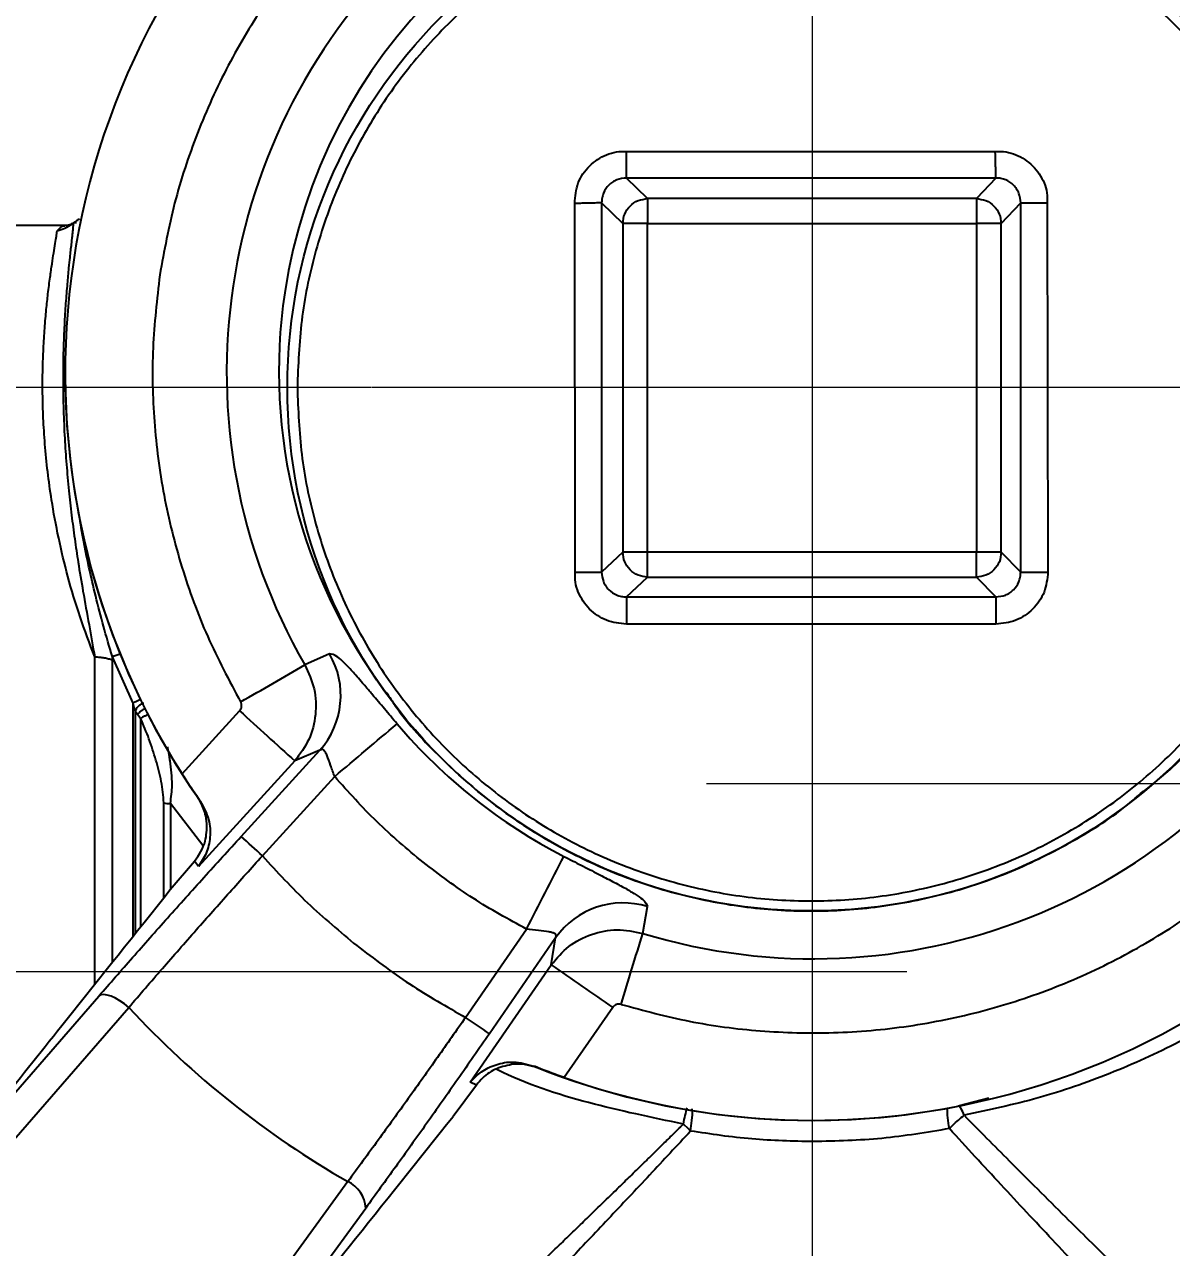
# Model space of a CAD drawing. Header units: millimetres. Extents: x 2687 to 4367, y 1046 to 2234.
# Drawn here: x 3354.5 to 3469.4, y 1467.5 to 1590.1 of the extents above; entities that cross this region are included whole.
import ezdxf

# ---------------------------------------------------------------- set-up
doc = ezdxf.new("R2010")
doc.units = ezdxf.units.MM
doc.linetypes.add('CENTER2', pattern=[28.575, 19.05, -3.175, 3.175, -3.175])
doc.layers.add('AM_5', color=3, linetype='Continuous', lineweight=25)
doc.layers.add('中心线', color=1, linetype='CENTER2', lineweight=13)
doc.styles.add('SLDTEXTSTYLE1', font='txt.shx', dxfattribs={"width": 0.7, "bigfont": 'gbcbig.shx'})
doc.dimstyles.new('SLDDIMSTYLE12$0', dxfattribs={"dimtxt": 12, "dimasz": 10, "dimexe": 0, "dimexo": 0.0625, "dimgap": 0.875, "dimtad": 1, "dimdec": 1, "dimlfac": 1.8, "dimrnd": 1e-09, "dimzin": 12, "dimdsep": 46, "dimtxsty": 'SLDTEXTSTYLE1', "dimcen": 0.09, "dimdle": 8.16, "dimclrd": 3, "dimclre": 3, "dimadec": 0, "dimazin": 3, "dimtfac": 1, "dimtdec": 1, "dimtofl": 0, "dimtmove": 0, "dimatfit": 3, "dimfxl": 0, "dimfrac": 2, "dimtolj": 1, "dimlwd": 5, "dimlwe": 5, "dimarcsym": 0})
doc.dimstyles.new('SLDDIMSTYLE12$3', dxfattribs={"dimtxt": 12, "dimasz": 10, "dimexe": 0, "dimexo": 0.0625, "dimgap": 0.875, "dimtad": 1, "dimdec": 1, "dimlfac": 1.8, "dimrnd": 1e-09, "dimzin": 12, "dimdsep": 46, "dimtxsty": 'SLDTEXTSTYLE1', "dimcen": 0.09, "dimdle": 8.16, "dimclrd": 3, "dimclre": 3, "dimadec": 0, "dimazin": 3, "dimtfac": 1, "dimtdec": 1, "dimtofl": 0, "dimtmove": 0, "dimatfit": 3, "dimfxl": 0, "dimfrac": 2, "dimtolj": 1, "dimlwd": 5, "dimlwe": 5, "dimarcsym": 0})

# ---------------------------------------------------------------- blocks, each defined once
blk = doc.blocks.new('*D24')
at = {"layer": 'AM_5', "color": 3, "linetype": 'Continuous', "lineweight": 5, "transparency": 16777216}
for p, q in [((3310.54, 1588.26), (3310.54, 1745.91)), ((3423.46, 1745.91), (3320.54, 1745.91))]:
    blk.add_line(p, q, dxfattribs=at)
at = {"layer": 'AM_5', "color": 3, "lineweight": 5, "transparency": 16777216}
blk.add_line((3433.46, 1693.93), (3433.46, 1745.91), dxfattribs=at)
at = {"layer": 'AM_5', "color": 3, "transparency": 16777216}
for points in [[(3320.54, 1747.58), (3320.54, 1744.24), (3310.54, 1745.91)], [(3423.46, 1747.58), (3423.46, 1744.24), (3433.46, 1745.91)]]:
    blk.add_solid(points, dxfattribs=at)
at = {"layer": 'Defpoints', "color": 0, "transparency": 16777216}
for p in [(3310.54, 1745.91), (3433.46, 1693.86), (3310.54, 1588.2)]:
    blk.add_point(p, dxfattribs=at)
at = {"layer": 'AM_5', "color": 0, "transparency": 16777216, "insert": (3372, 1752.79), "char_height": 12, "attachment_point": 5, "style": 'SLDTEXTSTYLE1'}
blk.add_mtext('\\A1;123', dxfattribs=at)
blk = doc.blocks.new('*D14')
at = {"layer": 'AM_5', "color": 3, "lineweight": 5, "transparency": 16777216}
blk.add_line((3389.25, 1553.73), (3238.91, 1553.73), dxfattribs=at)
at = {"layer": 'AM_5', "color": 3, "linetype": 'Continuous', "lineweight": 5, "transparency": 16777216}
for p, q in [((3238.91, 1543.73), (3238.91, 1322.1)), ((3368.54, 1312.1), (3238.91, 1312.1))]:
    blk.add_line(p, q, dxfattribs=at)
at = {"layer": 'AM_5', "color": 3, "transparency": 16777216}
for points in [[(3237.24, 1543.73), (3240.57, 1543.73), (3238.91, 1553.73)], [(3237.24, 1322.1), (3240.57, 1322.1), (3238.91, 1312.1)]]:
    blk.add_solid(points, dxfattribs=at)
at = {"layer": 'Defpoints', "color": 0, "transparency": 16777216}
for p in [(3389.31, 1553.73), (3238.91, 1312.1), (3368.6, 1312.1)]:
    blk.add_point(p, dxfattribs=at)
at = {"layer": 'AM_5', "color": 0, "transparency": 16777216, "insert": (3232.03, 1386.02), "char_height": 12, "attachment_point": 5, "rotation": 90, "style": 'SLDTEXTSTYLE1'}
blk.add_mtext('\\A1;245', dxfattribs=at)
blk = doc.blocks.new('*D9')
at = {"layer": 'AM_5', "color": 3, "linetype": 'Continuous', "lineweight": 5, "transparency": 16777216}
blk.add_line((3597.27, 1706.48), (3563.59, 1680.49), dxfattribs=at)
at = {"layer": 'AM_5', "color": 3, "lineweight": 5, "transparency": 16777216}
for p, q in [((3496.21, 1628.55), (3496.39, 1628.55)), ((3496.3, 1628.46), (3496.3, 1628.64))]:
    blk.add_line(p, q, dxfattribs=at)
at = {"layer": 'AM_5', "color": 3, "transparency": 16777216}
blk.add_solid([(3562.57, 1681.8), (3564.61, 1679.17), (3555.67, 1674.37)], dxfattribs=at)
at = {"layer": 'Defpoints', "color": 0, "transparency": 16777216}
for p in [(3555.67, 1674.37), (3436.93, 1582.72)]:
    blk.add_point(p, dxfattribs=at)
at = {"layer": 'AM_5', "color": 0, "transparency": 16777216, "insert": (3580.19, 1701.98), "char_height": 12, "attachment_point": 5, "rotation": 37.6642, "style": 'SLDTEXTSTYLE1'}
blk.add_mtext('\\A1;%%C345', dxfattribs=at)

msp = doc.modelspace()

# ---------------------------------------------------------------- linework, layer by layer
at = {"color": 7, "linetype": 'Continuous', "lineweight": 25}
for p, q in [((3414.803, 1577.394), (3451.774, 1577.406)), ((3416.914, 1572.663), (3414.803, 1574.73)), ((3451.837, 1574.73), (3414.803, 1574.73)), ((3451.837, 1574.73), (3449.889, 1572.663)), ((3449.889, 1572.663), (3416.914, 1572.663)), ((3409.656, 1535.205), (3409.621, 1572.178)), ((3412.317, 1572.244), (3414.427, 1570.177)), ((3412.317, 1572.244), (3412.317, 1535.21)), ((3452.377, 1570.177), (3454.322, 1572.24)), ((3454.322, 1535.214), (3454.322, 1572.24)), ((3456.983, 1572.234), (3457.059, 1535.209)), ((3359.447, 1570.272), (3359.534, 1570.279)), ((3359.534, 1570.279), (3359.657, 1570.289)), ((3359.747, 1570.499), (3359.739, 1570.393)), ((3414.427, 1570.177), (3414.427, 1537.202)), ((3416.914, 1537.207), (3416.914, 1570.182)), ((3416.914, 1570.182), (3449.889, 1570.182)), ((3449.889, 1570.182), (3449.889, 1537.207)), ((3452.377, 1537.202), (3452.377, 1570.177)), ((3358.511, 1569.963), (3348.364, 1569.963)), ((3358.537, 1555.421), (3358.537, 1555.408)), ((3380.81, 1553.863), (3380.81, 1553.855)), ((3414.427, 1537.202), (3412.317, 1535.21)), ((3449.889, 1537.207), (3416.914, 1537.207)), ((3454.322, 1535.214), (3452.377, 1537.202)), ((3414.808, 1532.726), (3416.914, 1534.713)), ((3416.914, 1534.713), (3449.889, 1534.713)), ((3449.889, 1534.713), (3451.833, 1532.726)), ((3414.808, 1532.726), (3451.833, 1532.726)), ((3451.833, 1529.983), (3414.808, 1529.983)), ((3363.268, 1526.393), (3363.267, 1526.723)), ((3365.349, 1522.063), (3363.267, 1526.723)), ((3385.037, 1527.013), (3382.564, 1525.909)), ((3365.349, 1522.033), (3365.349, 1522.063)), ((3365.358, 1522.03), (3365.349, 1522.063)), ((3365.797, 1520.917), (3365.599, 1521.198)), ((3370.255, 1514.975), (3376.026, 1521.301)), ((3366.098, 1520.533), (3365.797, 1520.917)), ((3381.557, 1516.27), (3371.903, 1505.691)), ((3376.173, 1508.695), (3384.061, 1517.338)), ((3384.061, 1517.338), (3381.557, 1516.27)), ((3378.305, 1506.755), (3385.556, 1514.702)), ((3371.854, 1512.552), (3372.077, 1512.246)), ((3372.336, 1507.774), (3369.085, 1511.992)), ((3372.633, 1510.761), (3372.631, 1510.764)), ((3372.745, 1510.008), (3372.633, 1510.761)), ((3369.072, 1503.361), (3371.515, 1506.222)), ((3371.903, 1505.691), (3371.515, 1506.222)), ((3416.432, 1498.974), (3416.912, 1501.663)), ((3398.682, 1490.549), (3404.793, 1499.404)), ((3407.704, 1498.535), (3401.058, 1488.905)), ((3407.266, 1495.824), (3407.704, 1498.535)), ((3399.133, 1484.037), (3407.266, 1495.824)), ((3345.229, 1473.451), (3361.915, 1492.688)), ((3348.249, 1472.383), (3364.906, 1491.546)), ((3413.428, 1491.556), (3408.564, 1484.509)), ((3404.438, 1485.85), (3403.507, 1485.851)), ((3404.443, 1485.847), (3404.438, 1485.85)), ((3405.856, 1485.512), (3404.443, 1485.847)), ((3405.493, 1485.672), (3405.856, 1485.512)), ((3399.754, 1483.763), (3397.426, 1480.624)), ((3399.754, 1483.763), (3399.133, 1484.037)), ((3451.129, 1482.454), (3448.054, 1481.636)), ((3448.054, 1481.636), (3448.054, 1481.636)), ((3420.509, 1479.847), (3420.96, 1479.422)), ((3420.96, 1479.422), (3421.234, 1479.151)), ((3447.173, 1479.396), (3447.483, 1479.699)), ((3386.871, 1474.077), (3371.927, 1453.553)), ((3373.651, 1450.847), (3388.662, 1471.416))]:
    msp.add_line(p, q, dxfattribs=at)
at = {"color": 7, "linetype": 'Continuous', "lineweight": 25, "flags": 128}
for points in [[(3416.914, 1572.663), (3416.914, 1572.576), (3416.914, 1572.407), (3416.914, 1572.164), (3416.914, 1571.854), (3416.914, 1571.488), (3416.914, 1571.078), (3416.914, 1570.637), (3416.914, 1570.182)], [(3449.889, 1572.663), (3449.889, 1572.576), (3449.889, 1572.407), (3449.889, 1572.164), (3449.889, 1571.854), (3449.889, 1571.488), (3449.889, 1571.078), (3449.889, 1570.637), (3449.889, 1570.182)], [(3416.914, 1534.713), (3416.914, 1534.8), (3416.914, 1534.969), (3416.914, 1535.213), (3416.914, 1535.524), (3416.914, 1535.892), (3416.914, 1536.305), (3416.914, 1536.748), (3416.914, 1537.207)], [(3449.889, 1534.713), (3449.889, 1534.8), (3449.889, 1534.969), (3449.889, 1535.213), (3449.889, 1535.524), (3449.889, 1535.892), (3449.889, 1536.305), (3449.889, 1536.748), (3449.889, 1537.207)], [(3414.808, 1532.726), (3414.808, 1532.63), (3414.808, 1532.445), (3414.808, 1532.177), (3414.808, 1531.834), (3414.808, 1531.429), (3414.808, 1530.975), (3414.808, 1530.487), (3414.808, 1529.983)], [(3451.833, 1532.726), (3451.833, 1532.63), (3451.833, 1532.445), (3451.833, 1532.177), (3451.833, 1531.834), (3451.833, 1531.429), (3451.833, 1530.975), (3451.833, 1530.487), (3451.833, 1529.983)], [(3361.5, 1493.871), (3361.5, 1496.876), (3361.5, 1502.009), (3361.5, 1507.109), (3361.5, 1512.152), (3361.5, 1517.114), (3361.5, 1521.972), (3361.5, 1526.703)], [(3363.268, 1496.09), (3363.268, 1496.099), (3363.268, 1501.311), (3363.268, 1506.491), (3363.268, 1511.615), (3363.268, 1516.656), (3363.268, 1521.591), (3363.268, 1526.393)], [(3365.349, 1498.705), (3365.349, 1502.297), (3365.349, 1507.349), (3365.349, 1512.338), (3365.349, 1517.241), (3365.349, 1522.033)], [(3365.599, 1499.018), (3365.599, 1501.746), (3365.599, 1506.719), (3365.599, 1511.635), (3365.599, 1516.469), (3365.599, 1521.198)], [(3366.098, 1520.533), (3366.098, 1515.641), (3366.098, 1510.639), (3366.098, 1505.554), (3366.098, 1500.412), (3366.098, 1499.637)], [(3368.43, 1502.576), (3368.43, 1507.132), (3368.43, 1512.065)], [(3369.085, 1511.992), (3369.085, 1507.08), (3369.085, 1503.387)], [(3364.906, 1491.546), (3364.476, 1491.902), (3364.031, 1492.215), (3363.585, 1492.473), (3363.157, 1492.666), (3362.762, 1492.787), (3362.415, 1492.831), (3362.129, 1492.798), (3361.915, 1492.688)]]:
    msp.add_lwpolyline(points, dxfattribs=at)
at = {"color": 7, "linetype": 'Continuous', "lineweight": 25}
msp.add_circle((3433.31, 1553.73), 52.5, dxfattribs=at)
for centre, radius, start, end in [((3433.536, 1555.23), 75, 10.54851, 92.46086), ((3433.536, 1555.241), 58.809, 13.09228, 89.91829), ((3433.536, 1555.23), 75, 130.5515, 212.46111), ((3433.536, 1555.321), 53.574, 308.26934, 171.50515), ((3433.536, 1555.241), 58.809, 133.09211, 209.9183), ((3416.375, 1204.646), 365.536, 89.91553, 90.30529), ((3450.434, 1210.395), 359.787, 89.69056, 90.08686), ((3433.536, 1555.321), 53.574, 171.50512, 216.90515), ((3433.536, 1555.217), 75, 179.85416, 214.67082), ((3416.375, 1171.671), 365.536, 89.91553, 90.30529), ((3450.434, 1177.42), 359.787, 89.69056, 90.08686), ((3456.459, 1930.974), 395.766, 269.69056, 270.08686), ((3352.23, 1556.015), 31.302, 290.645, 292.15846), ((3377.887, 1522.848), 8.275, 318.25455, 30.22182), ((2697.785, 2704.058), 1362.702, 299.853963, 300.166528), ((3433.536, 1555.241), 58.81, 253.09221, 329.91815), ((3364.952, 1520.973), 1.132, 68.96163, 69.4452), ((4286.722, 2516.849), 1349.252, 227.54871, 227.866183), ((2284.682, 2818.7), 1706.557, 310.172067, 310.447019), ((3433.536, 1555.304), 54.664, 220.22866, 242.78205), ((3433.536, 1555.23), 75, 250.55137, 332.45778), ((3027.13, 1123.032), 520.16, 47.53594, 47.85337), ((861.272, 2809.499), 2861.092, 332.748286, 332.912361), ((3414.463, 1493.756), 8.278, 72.79245, 144.73438), ((-509.362, 2686.125), 4101.365, 343.070862, 343.174801), ((4106.437, 2498.711), 1222.547, 235.11742, 235.46867), ((3433.536, 1555.298), 93.672, 222.88982, 240.12065), ((3131.697, 1102.352), 471.146, 55.13015, 55.48148), ((3433.536, 1555.217), 75, 248.34145, 281.16149), ((3385.606, 1471.293), 3.059, 2.31011, 65.56225)]:
    msp.add_arc(centre, radius, start, end, dxfattribs=at)
for points, knots in [([(3433.103, 1384.998), (3435.663, 1385.023), (3439.244, 1385.058), (3444.513, 1385.337), (3448.977, 1385.672), (3454.293, 1386.238), (3459.862, 1387.011), (3465.676, 1388.021), (3471.647, 1389.277), (3477.723, 1390.788), (3483.861, 1392.558), (3490.026, 1394.593), (3496.19, 1396.892), (3502.327, 1399.457), (3508.415, 1402.288), (3514.434, 1405.381), (3520.367, 1408.736), (3526.196, 1412.348), (3531.906, 1416.214), (3537.482, 1420.328), (3542.909, 1424.685), (3548.175, 1429.279), (3553.266, 1434.104), (3558.171, 1439.151), (3562.878, 1444.414), (3567.375, 1449.884), (3571.654, 1455.553), (3575.702, 1461.41), (3579.512, 1467.446), (3583.074, 1473.652), (3586.379, 1480.017), (3589.42, 1486.53), (3592.189, 1493.179), (3594.679, 1499.953), (3596.885, 1506.841), (3598.799, 1513.83), (3600.418, 1520.907), (3601.736, 1528.061), (3602.749, 1535.278), (3603.453, 1542.545), (3603.846, 1549.849), (3603.925, 1557.177), (3603.688, 1564.515), (3603.134, 1571.85), (3602.261, 1579.168), (3601.071, 1586.455), (3599.563, 1593.697), (3597.738, 1600.882), (3595.598, 1607.995), (3593.144, 1615.022), (3590.379, 1621.951), (3587.306, 1628.767), (3583.929, 1635.458), (3580.251, 1642.01), (3576.278, 1648.41), (3572.013, 1654.645), (3567.462, 1660.703), (3562.63, 1666.571), (3557.522, 1672.238), (3552.146, 1677.69), (3546.699, 1682.738), (3541.226, 1687.39), (3535.768, 1691.66), (3530.143, 1695.702), (3524.361, 1699.51), (3518.434, 1703.079), (3512.371, 1706.4), (3506.185, 1709.471), (3499.889, 1712.284), (3493.495, 1714.836), (3487.02, 1717.122), (3480.482, 1719.139), (3473.907, 1720.881), (3467.335, 1722.346), (3460.841, 1723.527), (3454.551, 1724.425), (3449.028, 1725.008), (3444.145, 1725.376), (3439.321, 1725.615), (3433.346, 1725.732), (3427.829, 1725.622), (3422.56, 1725.35), (3418.096, 1725.013), (3412.78, 1724.448), (3407.211, 1723.674), (3401.397, 1722.664), (3395.426, 1721.408), (3389.35, 1719.898), (3383.212, 1718.127), (3377.047, 1716.093), (3370.883, 1713.793), (3364.746, 1711.228), (3358.658, 1708.398), (3352.639, 1705.304), (3346.706, 1701.949), (3340.877, 1698.337), (3335.167, 1694.472), (3329.592, 1690.357), (3324.164, 1686), (3318.899, 1681.406), (3313.807, 1676.582), (3308.902, 1671.534), (3304.196, 1666.271), (3299.698, 1660.801), (3295.42, 1655.133), (3291.371, 1649.275), (3287.561, 1643.239), (3283.999, 1637.033), (3280.695, 1630.668), (3277.652, 1624.156), (3274.89, 1617.505), (3272.553, 1611.223), (3271.274, 1607.118), (3270.711, 1605.309)], [0, 0, 0, 0, 0.0102074, 0.014274, 0.021037, 0.0280561, 0.0355867, 0.0434511, 0.0515783, 0.0599113, 0.0684099, 0.0770439, 0.085791, 0.0946336, 0.1035582, 0.112554, 0.1216124, 0.1307262, 0.1398897, 0.1490979, 0.1583469, 0.1676331, 0.1769537, 0.1863062, 0.1956884, 0.2050985, 0.2145348, 0.2239961, 0.233481, 0.2429885, 0.2525178, 0.262068, 0.2716385, 0.2812287, 0.2908382, 0.3004664, 0.3101132, 0.3197782, 0.3294613, 0.3391624, 0.3488814, 0.3586183, 0.3683733, 0.3781464, 0.387938, 0.3977483, 0.4075776, 0.4174265, 0.4272956, 0.4371854, 0.4470968, 0.4570307, 0.4669882, 0.4769704, 0.486979, 0.4970156, 0.5070822, 0.5171812, 0.5273154, 0.5374882, 0.5477037, 0.5569145, 0.5661226, 0.5753266, 0.5845258, 0.5937191, 0.6029052, 0.6120821, 0.6212471, 0.6303962, 0.6395236, 0.6486197, 0.6576679, 0.6666375, 0.6754633, 0.6839789, 0.6919633, 0.6976055, 0.7035012, 0.7112199, 0.7214273, 0.7254939, 0.7322569, 0.739276, 0.7468066, 0.754671, 0.7627982, 0.7711312, 0.7796298, 0.7882638, 0.7970109, 0.8058535, 0.8147781, 0.8237739, 0.8328323, 0.8419461, 0.8511096, 0.8603178, 0.8695668, 0.878853, 0.8881736, 0.8975261, 0.9069083, 0.9163184, 0.9257547, 0.935216, 0.9447009, 0.9542084, 0.9637377, 0.9732879, 0.9828584, 0.9924486, 1, 1, 1, 1]), ([(3433.919, 1705.687), (3436.32, 1705.65), (3439.678, 1705.598), (3444.621, 1705.294), (3448.811, 1704.937), (3453.798, 1704.346), (3459.019, 1703.546), (3464.465, 1702.508), (3470.053, 1701.224), (3475.732, 1699.686), (3481.46, 1697.888), (3487.204, 1695.828), (3492.934, 1693.504), (3498.626, 1690.916), (3504.258, 1688.066), (3509.81, 1684.956), (3515.263, 1681.589), (3520.6, 1677.97), (3525.806, 1674.103), (3530.865, 1669.995), (3535.763, 1665.65), (3540.486, 1661.078), (3545.022, 1656.284), (3549.358, 1651.279), (3553.483, 1646.069), (3557.385, 1640.666), (3561.054, 1635.079), (3564.481, 1629.318), (3567.655, 1623.394), (3570.569, 1617.319), (3573.213, 1611.104), (3575.582, 1604.762), (3577.666, 1598.305), (3579.461, 1591.745), (3580.961, 1585.097), (3582.159, 1578.373), (3583.056, 1571.587), (3583.632, 1564.754), (3583.906, 1558.687), (3583.854, 1554.903), (3583.834, 1553.41)], [0, 0, 0, 0, 0.0302952, 0.0423856, 0.0624901, 0.08336, 0.1057536, 0.1291426, 0.1533151, 0.1781023, 0.2033838, 0.2290707, 0.2550958, 0.2814075, 0.3079654, 0.3347376, 0.3616982, 0.3888263, 0.4161047, 0.4435189, 0.4710571, 0.4987089, 0.526466, 0.5543209, 0.5822674, 0.6103001, 0.6384144, 0.6666062, 0.6948723, 0.7232096, 0.7516156, 0.7800883, 0.8086258, 0.8372268, 0.86589, 0.8946146, 0.9234, 0.9522458, 0.9811519, 1, 1, 1, 1]), ([(3324.952, 1451.406), (3323.991, 1452.406), (3321.502, 1454.999), (3317.72, 1459.412), (3313.589, 1464.615), (3309.688, 1470.02), (3306.019, 1475.606), (3302.592, 1481.368), (3299.418, 1487.291), (3296.504, 1493.366), (3293.86, 1499.581), (3291.492, 1505.923), (3289.407, 1512.381), (3287.612, 1518.94), (3286.112, 1525.588), (3284.913, 1532.312), (3284.019, 1539.098), (3283.434, 1545.932), (3283.16, 1552.799), (3283.201, 1559.687), (3283.559, 1566.58), (3284.234, 1573.464), (3285.227, 1580.324), (3286.539, 1587.146), (3288.168, 1593.915), (3290.113, 1600.616), (3292.373, 1607.236), (3294.945, 1613.76), (3297.826, 1620.172), (3301.013, 1626.46), (3304.5, 1632.609), (3308.285, 1638.605), (3312.362, 1644.434), (3316.725, 1650.083), (3321.369, 1655.538), (3326.287, 1660.788), (3331.297, 1665.644), (3336.352, 1670.116), (3341.41, 1674.213), (3346.636, 1678.09), (3352.03, 1681.721), (3356.507, 1684.519), (3359.231, 1686.015), (3360.057, 1686.469)], [0, 0, 0, 0, 0.0151775, 0.0393292, 0.0635604, 0.0878663, 0.1122429, 0.1366868, 0.161195, 0.1857649, 0.2103945, 0.2350819, 0.2598255, 0.2846241, 0.3094766, 0.3343824, 0.3593409, 0.3843518, 0.409415, 0.4345306, 0.4596989, 0.4849206, 0.5101965, 0.5355275, 0.5609152, 0.5863611, 0.6118672, 0.6374358, 0.6630699, 0.6887726, 0.714548, 0.7404006, 0.7663359, 0.7923603, 0.8184816, 0.8447092, 0.8710544, 0.8948026, 0.918543, 0.942272, 0.9659875, 0.9896862, 1, 1, 1, 1]), ([(3498.051, 1570.231), (3497.45, 1572.498), (3496.234, 1577.083), (3493.462, 1583.734), (3489.947, 1590.211), (3485.632, 1596.367), (3480.571, 1602.074), (3474.857, 1607.184), (3468.591, 1611.601), (3461.892, 1615.247), (3454.922, 1618.066), (3447.82, 1620.032), (3440.716, 1621.236), (3435.975, 1621.388), (3433.63, 1621.463)], [0, 0, 0, 0, 0.07919299, 0.16015936, 0.24278284, 0.32785451, 0.41364109, 0.49999999, 0.58635361, 0.67214028, 0.75721715, 0.83983537, 0.92080432, 1, 1, 1, 1]), ([(3388.285, 1603.597), (3386.55, 1601.866), (3383.067, 1598.392), (3378.602, 1592.465), (3374.763, 1586.085), (3371.691, 1579.303), (3369.347, 1572.262), (3368.465, 1567.422), (3368.026, 1565.012)], [0, 0, 0, 0, 0.1654437, 0.332195, 0.5, 0.6677943, 0.834551, 1, 1, 1, 1]), ([(3409.621, 1572.178), (3409.678, 1572.884), (3409.789, 1574.279), (3411.025, 1576.031), (3412.462, 1576.998), (3413.779, 1577.405), (3414.464, 1577.398), (3414.803, 1577.394)], [0, 0, 0, 0, 0.2548061, 0.5030235, 0.7512335, 0.8766037, 1, 1, 1, 1]), ([(3451.837, 1574.73), (3451.836, 1574.794), (3451.834, 1574.926), (3451.821, 1575.519), (3451.804, 1576.202), (3451.788, 1576.841), (3451.779, 1577.212), (3451.774, 1577.406)], [0, 0, 0, 0, 0.2386603, 0.491323, 0.7193143, 0.8531728, 1, 1, 1, 1]), ([(3451.774, 1577.406), (3452.139, 1577.406), (3452.845, 1577.405), (3454.182, 1576.999), (3455.63, 1576.027), (3456.598, 1574.576), (3457.004, 1573.259), (3456.99, 1572.574), (3456.983, 1572.234)], [0, 0, 0, 0, 0.1326034, 0.256109, 0.503904, 0.7516959, 0.877002, 1, 1, 1, 1]), ([(3414.803, 1574.73), (3414.476, 1574.699), (3413.983, 1574.651), (3413.401, 1574.337), (3412.9, 1573.931), (3412.536, 1573.379), (3412.341, 1572.753), (3412.325, 1572.415), (3412.317, 1572.244)], [0, 0, 0, 0, 0.2493138, 0.3761129, 0.5001652, 0.7410461, 0.8682365, 1, 1, 1, 1]), ([(3454.322, 1572.24), (3454.29, 1572.567), (3454.242, 1573.06), (3453.928, 1573.642), (3453.523, 1574.144), (3452.971, 1574.51), (3452.344, 1574.706), (3452.008, 1574.722), (3451.837, 1574.73)], [0, 0, 0, 0, 0.2493268, 0.3762956, 0.5001656, 0.7420044, 0.8689622, 1, 1, 1, 1]), ([(3412.317, 1572.244), (3412.25, 1572.242), (3412.112, 1572.239), (3411.505, 1572.225), (3410.822, 1572.208), (3410.188, 1572.192), (3409.817, 1572.183), (3409.621, 1572.178)], [0, 0, 0, 0, 0.2438999, 0.4992707, 0.7200727, 0.8527413, 1, 1, 1, 1]), ([(3359.35, 1570.215), (3359.347, 1570.16), (3359.342, 1570.047), (3359.321, 1569.804), (3359.292, 1569.495), (3359.251, 1569.112), (3359.201, 1568.648), (3359.14, 1568.097), (3359.072, 1567.472), (3358.987, 1566.688), (3358.876, 1565.618), (3358.736, 1564.112), (3358.585, 1562.219), (3358.448, 1560.017), (3358.346, 1557.476), (3358.305, 1554.61), (3358.35, 1551.61), (3358.471, 1548.751), (3358.654, 1546.049), (3358.887, 1543.477), (3359.166, 1540.975), (3359.479, 1538.581), (3359.856, 1536.04), (3360.336, 1533.173), (3360.914, 1530.002), (3361.309, 1527.778), (3361.5, 1526.703)], [0, 0, 0, 0, 0.0257976, 0.0525021, 0.0801114, 0.1086272, 0.1380565, 0.1683988, 0.199647, 0.2289254, 0.270324, 0.3238538, 0.3815482, 0.4374253, 0.4959393, 0.5596207, 0.6187306, 0.6691438, 0.7133369, 0.7562168, 0.7942673, 0.8305957, 0.8651667, 0.9070886, 0.9551301, 1, 1, 1, 1]), ([(3359.358, 1570.229), (3359.243, 1570.157), (3358.976, 1569.991), (3358.678, 1569.973), (3358.509, 1569.963)], [0, 0, 0, 0, 0.4312617, 1, 1, 1, 1]), ([(3359.212, 1570.121), (3359.232, 1570.136), (3359.258, 1570.155), (3359.308, 1570.188), (3359.333, 1570.204), (3359.345, 1570.211), (3359.35, 1570.215)], [0, 0, 0, 0, 0.6302652, 0.8372339, 0.9218731, 1, 1, 1, 1]), ([(3359.447, 1570.272), (3359.431, 1570.263), (3359.398, 1570.244), (3359.366, 1570.225), (3359.35, 1570.215)], [0, 0, 0, 0, 0.50159174, 1, 1, 1, 1]), ([(3359.97, 1570.599), (3359.907, 1570.579), (3359.831, 1570.555), (3359.651, 1570.413), (3359.584, 1570.362), (3359.538, 1570.329), (3359.504, 1570.306), (3359.475, 1570.288), (3359.456, 1570.277), (3359.447, 1570.272)], [0, 0, 0, 0, 0.6868052, 0.8406552, 0.9106307, 0.9556871, 0.9798152, 0.9899237, 1, 1, 1, 1]), ([(3361.5, 1526.703), (3360.99, 1528.049), (3359.959, 1530.77), (3358.779, 1534.759), (3357.834, 1538.685), (3357.193, 1542.173), (3356.763, 1545.309), (3356.493, 1548.052), (3356.332, 1550.677), (3356.265, 1553.19), (3356.277, 1555.498), (3356.355, 1557.686), (3356.479, 1559.69), (3356.639, 1561.524), (3356.825, 1563.235), (3357.022, 1564.775), (3357.219, 1566.133), (3357.395, 1567.258), (3357.544, 1568.186), (3357.662, 1568.931), (3357.709, 1569.267), (3357.731, 1569.43)], [0, 0, 0, 0, 0.061871, 0.1250645, 0.1864714, 0.2501378, 0.2985674, 0.3490617, 0.3985754, 0.4478077, 0.5000979, 0.5463983, 0.5979911, 0.6485796, 0.6949368, 0.750549, 0.802481, 0.8511011, 0.9012638, 0.9521004, 1, 1, 1, 1]), ([(3357.731, 1569.43), (3357.999, 1569.51), (3358.54, 1569.67), (3358.987, 1569.97), (3359.212, 1570.121)], [0, 0, 0, 0, 0.49602756, 1, 1, 1, 1]), ([(3357.731, 1569.43), (3357.885, 1569.595), (3358.174, 1569.905), (3358.403, 1569.937), (3358.511, 1569.952)], [0, 0, 0, 0, 0.5314607, 1, 1, 1, 1]), ([(3368.026, 1565.012), (3367.742, 1562.578), (3367.171, 1557.691), (3367.355, 1550.273), (3368.311, 1542.889), (3370.119, 1535.666), (3372.656, 1528.693), (3374.973, 1524.353), (3376.126, 1522.191)], [0, 0, 0, 0, 0.1654437, 0.332195, 0.5, 0.6677943, 0.834551, 1, 1, 1, 1]), ([(3263.233, 1556.49), (3263.217, 1555.498), (3263.161, 1552.059), (3263.398, 1546.17), (3263.936, 1538.835), (3264.813, 1531.518), (3266.002, 1524.231), (3267.51, 1516.988), (3269.335, 1509.804), (3271.476, 1502.691), (3273.93, 1495.663), (3276.694, 1488.735), (3279.767, 1481.918), (3283.144, 1475.228), (3286.822, 1468.676), (3290.795, 1462.276), (3295.06, 1456.04), (3299.612, 1449.982), (3304.444, 1444.114), (3309.551, 1438.448), (3314.927, 1432.995), (3320.374, 1427.947), (3325.847, 1423.295), (3331.306, 1419.026), (3336.931, 1414.983), (3342.712, 1411.175), (3348.639, 1407.607), (3354.702, 1404.285), (3360.888, 1401.215), (3367.184, 1398.401), (3373.578, 1395.849), (3380.053, 1393.563), (3386.591, 1391.547), (3393.166, 1389.804), (3399.739, 1388.339), (3406.232, 1387.158), (3412.522, 1386.261), (3418.046, 1385.677), (3422.928, 1385.311), (3427.753, 1385.063), (3431.167, 1385.022), (3433.103, 1384.998)], [0, 0, 0, 0, 0.0110977, 0.0384563, 0.065866, 0.0933273, 0.120841, 0.1484084, 0.1760305, 0.2037091, 0.231446, 0.2592434, 0.2871039, 0.3150305, 0.3430267, 0.3710966, 0.3992451, 0.4274777, 0.4558012, 0.4842235, 0.512754, 0.5414043, 0.5672369, 0.5930617, 0.6188752, 0.6446752, 0.6704587, 0.6962218, 0.7219592, 0.7476632, 0.7733229, 0.7989215, 0.8244321, 0.8498086, 0.8749648, 0.8997175, 0.9236002, 0.9459932, 0.9618174, 0.9783523, 1, 1, 1, 1]), ([(3363.267, 1526.723), (3362.962, 1527.751), (3362.349, 1529.824), (3361.579, 1532.802), (3360.798, 1536.207), (3360.265, 1538.815), (3360.038, 1540.357), (3360.009, 1540.559)], [0, 0, 0, 0, 0.2086078, 0.4204927, 0.6329881, 0.9518433, 1, 1, 1, 1]), ([(3414.808, 1529.983), (3414.125, 1530.061), (3412.758, 1530.216), (3411.015, 1531.42), (3410.045, 1532.861), (3409.636, 1534.18), (3409.65, 1534.866), (3409.656, 1535.205)], [0, 0, 0, 0, 0.2495155, 0.4993463, 0.7494031, 0.8758585, 1, 1, 1, 1]), ([(3409.656, 1535.205), (3409.976, 1535.205), (3410.636, 1535.205), (3411.493, 1535.207), (3412.117, 1535.208), (3412.252, 1535.21), (3412.317, 1535.21)], [0, 0, 0, 0, 0.2426841, 0.5013251, 0.7592367, 1, 1, 1, 1]), ([(3412.317, 1535.21), (3412.349, 1534.883), (3412.397, 1534.39), (3412.713, 1533.808), (3413.119, 1533.309), (3413.671, 1532.946), (3414.297, 1532.75), (3414.635, 1532.734), (3414.808, 1532.726)], [0, 0, 0, 0, 0.2493016, 0.375853, 0.5001539, 0.7402565, 0.8676627, 1, 1, 1, 1]), ([(3451.833, 1532.726), (3452.16, 1532.758), (3452.653, 1532.806), (3453.235, 1533.122), (3453.736, 1533.527), (3454.1, 1534.079), (3454.297, 1534.706), (3454.313, 1535.043), (3454.322, 1535.214)], [0, 0, 0, 0, 0.2493148, 0.376036, 0.5001542, 0.7412291, 0.8683988, 1, 1, 1, 1]), ([(3457.059, 1535.209), (3456.981, 1534.524), (3456.825, 1533.154), (3455.619, 1531.423), (3453.888, 1530.217), (3452.518, 1530.061), (3451.833, 1529.983)], [0, 0, 0, 0, 0.2498541, 0.5000068, 0.7501542, 1, 1, 1, 1]), ([(3391.801, 1520), (3391.382, 1520.497), (3390.532, 1521.504), (3389.636, 1522.569), (3389.066, 1523.244), (3388.732, 1523.638), (3388.108, 1524.37), (3387.311, 1525.282), (3386.49, 1526.144), (3385.614, 1526.941), (3385.267, 1526.984), (3385.037, 1527.013)], [0, 0, 0, 0, 0.1235463, 0.2500747, 0.2792914, 0.3122334, 0.3634887, 0.4998737, 0.6231492, 0.7493974, 1, 1, 1, 1]), ([(3382.564, 1525.909), (3382.926, 1525.117), (3383.651, 1523.535), (3383.737, 1520.899), (3383.106, 1518.345), (3382.073, 1516.962), (3381.557, 1516.27)], [0, 0, 0, 0, 0.250367, 0.5005248, 0.7501034, 1, 1, 1, 1]), ([(3365.349, 1522.063), (3365.415, 1522.103), (3365.546, 1522.184), (3365.807, 1522.322), (3366.008, 1522.424), (3366.111, 1522.47), (3366.126, 1522.477)], [0, 0, 0, 0, 0.3222981, 0.6435165, 0.9486834, 1, 1, 1, 1]), ([(3390.719, 1523.168), (3391.027, 1522.695), (3392.586, 1520.304), (3396.118, 1516.517), (3401.249, 1511.944), (3406.988, 1508.127), (3413.161, 1505.078), (3419.684, 1502.865), (3426.438, 1501.521), (3433.31, 1501.071), (3440.183, 1501.521), (3446.935, 1502.867), (3453.466, 1505.07), (3459.607, 1508.158), (3464.045, 1510.938), (3466.212, 1512.886), (3466.676, 1513.303)], [0, 0, 0, 0, 0.019687, 0.0995672, 0.1794473, 0.2593274, 0.3392075, 0.4190876, 0.4989678, 0.5788479, 0.658728, 0.7386081, 0.8184882, 0.8983683, 0.9782485, 1, 1, 1, 1]), ([(3365.599, 1521.198), (3365.585, 1521.24), (3365.554, 1521.334), (3365.471, 1521.618), (3365.406, 1521.855), (3365.358, 1522.03)], [0, 0, 0, 0, 0.1694804, 0.3880482, 1, 1, 1, 1]), ([(3365.599, 1521.198), (3365.619, 1521.294), (3365.66, 1521.487), (3365.861, 1521.755), (3366.122, 1521.948), (3366.32, 1522.051), (3366.419, 1522.068), (3366.421, 1522.069)], [0, 0, 0, 0, 0.2608226, 0.5230424, 0.7711913, 0.9942166, 1, 1, 1, 1]), ([(3366.548, 1521.505), (3366.516, 1521.491), (3366.386, 1521.436), (3366.17, 1521.3), (3365.931, 1521.108), (3365.842, 1520.981), (3365.797, 1520.917)], [0, 0, 0, 0, 0.0960601, 0.387253, 0.6940749, 1, 1, 1, 1]), ([(3376.026, 1521.301), (3376.075, 1521.365), (3376.172, 1521.492), (3376.233, 1521.728), (3376.226, 1521.972), (3376.16, 1522.118), (3376.126, 1522.191)], [0, 0, 0, 0, 0.25014976, 0.49937147, 0.74925843, 1, 1, 1, 1]), ([(3414.272, 1491.854), (3416.536, 1491.241), (3421.115, 1490.001), (3428.26, 1489.077), (3435.627, 1488.882), (3443.116, 1489.541), (3450.589, 1491.07), (3457.871, 1493.464), (3464.83, 1496.682), (3471.337, 1500.66), (3477.263, 1505.287), (3482.517, 1510.454), (3487.111, 1516.005), (3489.614, 1520.035), (3490.851, 1522.027)], [0, 0, 0, 0, 0.079193, 0.1601594, 0.2427828, 0.3278545, 0.4136411, 0.5, 0.5863536, 0.6721403, 0.7572171, 0.8398354, 0.9208043, 1, 1, 1, 1]), ([(3366.884, 1520.935), (3366.857, 1520.923), (3366.745, 1520.874), (3366.539, 1520.774), (3366.289, 1520.645), (3366.162, 1520.57), (3366.098, 1520.533)], [0, 0, 0, 0, 0.0910511, 0.3846369, 0.6920356, 1, 1, 1, 1]), ([(3368.43, 1512.065), (3368.366, 1512.78), (3368.235, 1514.225), (3367.649, 1516.369), (3366.975, 1518.491), (3366.39, 1519.853), (3366.098, 1520.533)], [0, 0, 0, 0, 0.2460614, 0.4971042, 0.7491953, 1, 1, 1, 1]), ([(3369.085, 1511.992), (3369.164, 1512.611), (3369.344, 1514.027), (3369.154, 1515.634), (3369.008, 1516.624), (3368.975, 1516.828), (3368.966, 1516.885), (3368.926, 1517.118), (3368.881, 1517.38), (3368.817, 1517.635), (3368.807, 1517.678)], [0, 0, 0, 0, 0.32889461, 0.75252794, 0.83190616, 0.85305145, 0.86080138, 0.86184105, 0.97703581, 1, 1, 1, 1]), ([(3385.556, 1514.702), (3385.416, 1515.084), (3385.14, 1515.837), (3384.857, 1516.681), (3384.628, 1517.164), (3384.451, 1517.391), (3384.258, 1517.467), (3384.128, 1517.382), (3384.061, 1517.338)], [0, 0, 0, 0, 0.2616178, 0.5161546, 0.6376198, 0.7555299, 0.8740541, 1, 1, 1, 1]), ([(3372.077, 1512.246), (3371.603, 1512.935), (3370.995, 1513.818), (3370.388, 1514.767), (3370.255, 1514.975)], [0, 0, 0, 0, 0.7808488, 1, 1, 1, 1]), ([(3499.044, 1514.145), (3498.054, 1512.685), (3496.054, 1509.735), (3492.664, 1505.594), (3488.41, 1501.05), (3483.162, 1496.365), (3476.882, 1491.819), (3470.246, 1487.963), (3463.307, 1484.819), (3456.11, 1482.32), (3451.14, 1481.26), (3448.651, 1480.729)], [0, 0, 0, 0, 0.0810679, 0.1637641, 0.2484006, 0.3731554, 0.4979796, 0.6226942, 0.7483588, 0.8739858, 1, 1, 1, 1]), ([(3372.631, 1510.764), (3372.491, 1511.235), (3372.304, 1511.866), (3371.945, 1512.413), (3371.854, 1512.552)], [0, 0, 0, 0, 0.744992, 1, 1, 1, 1]), ([(3577.833, 1513.27), (3577.532, 1512.208), (3576.596, 1508.903), (3574.689, 1503.452), (3572.131, 1496.925), (3569.246, 1490.513), (3566.061, 1484.225), (3562.573, 1478.076), (3558.788, 1472.081), (3554.712, 1466.252), (3550.349, 1460.603), (3545.705, 1455.147), (3540.786, 1449.898), (3535.777, 1445.041), (3530.722, 1440.57), (3525.664, 1436.471), (3520.435, 1432.598), (3515.048, 1428.956), (3509.512, 1425.552), (3503.839, 1422.394), (3498.042, 1419.487), (3492.134, 1416.837), (3486.131, 1414.448), (3480.048, 1412.325), (3473.909, 1410.473), (3467.742, 1408.895), (3461.597, 1407.596), (3455.589, 1406.583), (3450.022, 1405.872), (3445.176, 1405.427), (3440.706, 1405.149), (3436.801, 1405.011), (3434.202, 1405.002), (3433.154, 1404.998)], [0, 0, 0, 0, 0.0170783, 0.0531439, 0.089298, 0.1255445, 0.1618882, 0.1983346, 0.2348901, 0.2715626, 0.3083611, 0.3452967, 0.3823824, 0.4196345, 0.4532144, 0.4867833, 0.5203362, 0.5538698, 0.5873798, 0.6208602, 0.654303, 0.6876965, 0.7210233, 0.7542563, 0.7873511, 0.8202281, 0.8527303, 0.8844984, 0.9144909, 0.939551, 0.9597807, 0.9837802, 1, 1, 1, 1]), ([(3372.077, 1512.246), (3372.406, 1511.628), (3373.064, 1510.393), (3373.112, 1508.584), (3372.755, 1506.974), (3372.187, 1506.119), (3371.903, 1505.691)], [0, 0, 0, 0, 0.2499493, 0.4997481, 0.749457, 1, 1, 1, 1]), ([(3371.515, 1506.222), (3371.946, 1506.853), (3372.701, 1507.961), (3372.732, 1509.392), (3372.745, 1510.008)], [0, 0, 0, 0, 0.5693211, 1, 1, 1, 1]), ([(3361.915, 1492.688), (3363.03, 1493.969), (3365.261, 1496.532), (3368.803, 1500.53), (3372.445, 1504.597), (3374.928, 1507.326), (3376.173, 1508.695)], [0, 0, 0, 0, 0.2492462, 0.4987214, 0.7485201, 1, 1, 1, 1]), ([(3364.906, 1491.546), (3366.02, 1492.838), (3368.208, 1495.375), (3371.616, 1499.261), (3374.975, 1503.05), (3377.21, 1505.537), (3378.305, 1506.755)], [0, 0, 0, 0, 0.2645644, 0.5194287, 0.7645782, 1, 1, 1, 1]), ([(3408.534, 1506.693), (3409.113, 1506.396), (3410.286, 1505.794), (3411.949, 1504.944), (3413.461, 1504.165), (3414.73, 1503.482), (3415.73, 1502.891), (3416.707, 1502.214), (3416.83, 1501.883), (3416.912, 1501.663)], [0, 0, 0, 0, 0.12352326, 0.25015071, 0.37478047, 0.50021232, 0.62352336, 0.74971254, 1, 1, 1, 1]), ([(3345.344, 1473.617), (3349.76, 1479.153), (3357.646, 1489.038), (3365.581, 1498.984), (3369.072, 1503.361)], [0, 0, 0, 0, 0.5600004, 1, 1, 1, 1]), ([(3407.704, 1498.535), (3407.731, 1498.61), (3407.784, 1498.756), (3407.667, 1498.929), (3407.404, 1499.051), (3406.881, 1499.166), (3405.994, 1499.253), (3405.197, 1499.353), (3404.793, 1499.404)], [0, 0, 0, 0, 0.1251651, 0.2440023, 0.362149, 0.4834229, 0.7377951, 1, 1, 1, 1]), ([(3407.266, 1495.824), (3407.821, 1496.48), (3408.933, 1497.794), (3411.274, 1498.985), (3413.865, 1499.499), (3415.575, 1499.149), (3416.432, 1498.974)], [0, 0, 0, 0, 0.248705, 0.4981896, 0.7483774, 1, 1, 1, 1]), ([(3414.272, 1491.854), (3414.193, 1491.87), (3414.036, 1491.902), (3413.797, 1491.854), (3413.581, 1491.741), (3413.479, 1491.618), (3413.428, 1491.556)], [0, 0, 0, 0, 0.25074163, 0.50062857, 0.74985022, 1, 1, 1, 1]), ([(3398.682, 1490.549), (3397.742, 1489.208), (3395.821, 1486.47), (3392.885, 1482.347), (3389.863, 1478.153), (3387.881, 1475.453), (3386.871, 1474.077)], [0, 0, 0, 0, 0.2354209, 0.48057, 0.7354347, 1, 1, 1, 1]), ([(3401.058, 1488.905), (3400.004, 1487.383), (3397.904, 1484.35), (3394.759, 1479.887), (3391.658, 1475.539), (3389.66, 1472.79), (3388.662, 1471.416)], [0, 0, 0, 0, 0.2514799, 0.5012785, 0.7507527, 1, 1, 1, 1]), ([(3399.133, 1484.037), (3399.487, 1484.409), (3400.194, 1485.153), (3401.686, 1485.861), (3403.463, 1486.217), (3404.816, 1485.854), (3405.493, 1485.672)], [0, 0, 0, 0, 0.2505535, 0.5002592, 0.7500542, 1, 1, 1, 1]), ([(3403.507, 1485.851), (3402.92, 1485.738), (3401.747, 1485.511), (3400.516, 1484.672), (3399.96, 1484.009), (3399.754, 1483.763)], [0, 0, 0, 0, 0.3869803, 0.7723493, 1, 1, 1, 1]), ([(3408.564, 1484.509), (3407.732, 1484.812), (3406.665, 1485.2), (3405.703, 1485.587), (3405.493, 1485.672)], [0, 0, 0, 0, 0.7808049, 1, 1, 1, 1]), ([(3420.509, 1479.847), (3417.329, 1480.508), (3410.983, 1481.826), (3404.712, 1483.841), (3401.777, 1485.331), (3401.727, 1485.356)], [0, 0, 0, 0, 0.4968488, 0.9914439, 1, 1, 1, 1]), ([(3373.789, 1450.995), (3378.188, 1456.51), (3386.044, 1466.357), (3393.948, 1476.265), (3397.426, 1480.624)], [0, 0, 0, 0, 0.5600002, 1, 1, 1, 1]), ([(3420.509, 1479.847), (3420.571, 1480.152), (3420.697, 1480.781), (3420.82, 1481.235), (3420.883, 1481.469)], [0, 0, 0, 0, 0.4857374, 1, 1, 1, 1]), ([(3421.234, 1479.151), (3421.283, 1479.509), (3421.386, 1480.251), (3421.43, 1481.054), (3421.393, 1481.324), (3421.385, 1481.381)], [0, 0, 0, 0, 0.4219411, 0.8761108, 1, 1, 1, 1]), ([(3447.173, 1479.396), (3447.12, 1479.751), (3447.01, 1480.483), (3446.958, 1481.213), (3446.986, 1481.437), (3446.986, 1481.439)], [0, 0, 0, 0, 0.4817677, 0.9935156, 1, 1, 1, 1]), ([(3447.483, 1479.699), (3447.496, 1479.711), (3447.693, 1479.899), (3448.097, 1480.271), (3448.463, 1480.574), (3448.651, 1480.729)], [0, 0, 0, 0, 0.0311618, 0.5026162, 1, 1, 1, 1]), ([(3448.651, 1480.729), (3448.556, 1480.97), (3448.402, 1481.36), (3448.213, 1481.619), (3448.141, 1481.718)], [0, 0, 0, 0, 0.6176862, 1, 1, 1, 1]), ([(3448.651, 1480.729), (3450.159, 1479.203), (3453.553, 1475.765), (3458.52, 1470.821), (3463.632, 1465.775), (3468.423, 1461.079), (3473.137, 1456.485), (3477.31, 1452.435), (3480.951, 1448.913), (3484.151, 1445.825), (3487.145, 1442.941), (3490.316, 1439.894), (3493.469, 1436.867), (3496.514, 1433.951), (3498.067, 1432.464), (3498.841, 1431.723)], [0, 0, 0, 0, 0.07572611, 0.17055636, 0.25052947, 0.33654179, 0.4190948, 0.50093292, 0.56530663, 0.62621083, 0.69022754, 0.75126363, 0.83512466, 0.91786775, 1, 1, 1, 1]), ([(3374.462, 1435.259), (3374.997, 1435.776), (3376.085, 1436.826), (3377.866, 1438.544), (3379.785, 1440.397), (3381.852, 1442.393), (3384.119, 1444.581), (3386.608, 1446.982), (3389.339, 1449.617), (3392.27, 1452.445), (3395.078, 1455.156), (3397.727, 1457.713), (3400.141, 1460.044), (3402.596, 1462.417), (3405.099, 1464.837), (3407.176, 1466.847), (3408.838, 1468.457), (3410.052, 1469.635), (3411.327, 1470.872), (3412.661, 1472.168), (3413.751, 1473.228), (3414.592, 1474.047), (3415.184, 1474.624), (3415.83, 1475.254), (3416.531, 1475.939), (3417.456, 1476.844), (3418.474, 1477.842), (3419.454, 1478.806), (3420.058, 1479.402), (3420.372, 1479.712), (3420.473, 1479.812), (3420.509, 1479.847)], [0, 0, 0, 0, 0.046815, 0.0951103, 0.144924, 0.1962908, 0.2492415, 0.3076599, 0.3687368, 0.4324948, 0.4989523, 0.5474914, 0.5980276, 0.6477144, 0.6969811, 0.7488148, 0.7716581, 0.7956054, 0.8206552, 0.8468061, 0.8740566, 0.8845335, 0.8960667, 0.9086554, 0.922299, 0.9369964, 0.9626405, 0.9816845, 0.994136, 0.9978912, 1, 1, 1, 1]), ([(3447.173, 1479.396), (3444.929, 1479.016), (3440.452, 1478.256), (3435.837, 1478.143), (3433.536, 1478.087)], [0, 0, 0, 0, 0.5013366, 1, 1, 1, 1]), ([(3492.379, 1431.937), (3491.773, 1432.558), (3490.54, 1433.824), (3488.414, 1436.008), (3486.052, 1438.437), (3483.711, 1440.85), (3481.463, 1443.171), (3479.357, 1445.348), (3477.123, 1447.663), (3474.76, 1450.116), (3471.625, 1453.378), (3467.6, 1457.583), (3462.656, 1462.778), (3457.532, 1468.209), (3452.353, 1473.747), (3448.9, 1477.513), (3447.173, 1479.396)], [0, 0, 0, 0, 0.0587619, 0.1195893, 0.1826048, 0.2479184, 0.2950662, 0.3436664, 0.3937468, 0.445333, 0.4984481, 0.5944053, 0.6958661, 0.7979742, 0.8989913, 1, 1, 1, 1]), ([(3421.234, 1479.151), (3419.863, 1477.676), (3417.101, 1474.705), (3413.001, 1470.35), (3408.877, 1465.979), (3404.831, 1461.706), (3400.913, 1457.572), (3397.406, 1453.876), (3394.274, 1450.578), (3391.479, 1447.635), (3388.864, 1444.882), (3385.433, 1441.271), (3381.394, 1437.023), (3378.593, 1434.073), (3377.244, 1432.653)], [0, 0, 0, 0, 0.0838137, 0.1688192, 0.2514311, 0.3390822, 0.4223802, 0.5013551, 0.5674319, 0.6310507, 0.6922419, 0.7510397, 0.8801277, 1, 1, 1, 1]), ([(3433.536, 1478.087), (3431.474, 1478.132), (3427.322, 1478.224), (3423.272, 1478.841), (3421.234, 1479.151)], [0, 0, 0, 0, 0.4968173, 1, 1, 1, 1])]:
    msp.add_open_spline(points, degree=3, knots=knots, dxfattribs=at)
for points in [[(3484.81, 1553.732), (3484.725, 1555.979), (3484.555, 1560.473), (3483.187, 1567.099), (3481.029, 1573.496), (3478.037, 1579.555), (3474.285, 1585.172), (3469.83, 1590.252), (3464.751, 1594.706), (3459.134, 1598.459), (3453.075, 1601.447), (3446.678, 1603.619), (3440.052, 1604.937), (3433.31, 1605.379), (3426.569, 1604.937), (3419.943, 1603.619), (3413.546, 1601.447), (3407.487, 1598.459), (3401.869, 1594.706), (3396.79, 1590.252), (3392.336, 1585.172), (3388.583, 1579.555), (3385.592, 1573.496), (3383.433, 1567.099), (3382.065, 1560.473), (3381.895, 1555.979), (3381.81, 1553.732)], [(3414.803, 1574.73), (3414.803, 1574.799), (3414.803, 1574.935), (3414.803, 1575.56), (3414.803, 1576.404), (3414.803, 1577.064), (3414.803, 1577.394)], [(3414.427, 1570.177), (3414.468, 1570.501), (3414.548, 1571.148), (3415.125, 1571.966), (3415.943, 1572.543), (3416.59, 1572.623), (3416.914, 1572.663)], [(3449.889, 1572.663), (3450.213, 1572.623), (3450.861, 1572.543), (3451.68, 1571.967), (3452.257, 1571.148), (3452.337, 1570.501), (3452.377, 1570.177)], [(3454.322, 1572.24), (3454.388, 1572.239), (3454.521, 1572.238), (3455.145, 1572.236), (3455.99, 1572.235), (3456.652, 1572.234), (3456.983, 1572.234)], [(3381.81, 1553.732), (3381.895, 1551.485), (3382.065, 1546.99), (3383.433, 1540.364), (3385.592, 1533.967), (3388.583, 1527.908), (3392.336, 1522.291), (3396.79, 1517.212), (3401.869, 1512.757), (3407.487, 1509.004), (3413.546, 1506.016), (3419.943, 1503.844), (3426.569, 1502.526), (3433.31, 1502.085), (3440.052, 1502.526), (3446.678, 1503.844), (3453.075, 1506.016), (3459.134, 1509.004), (3464.751, 1512.757), (3469.83, 1517.212), (3474.285, 1522.291), (3478.037, 1527.908), (3481.029, 1533.967), (3483.187, 1540.364), (3484.555, 1546.99), (3484.725, 1551.485), (3484.81, 1553.732)], [(3416.914, 1534.713), (3416.59, 1534.753), (3415.942, 1534.834), (3415.124, 1535.411), (3414.548, 1536.23), (3414.467, 1536.878), (3414.427, 1537.202)], [(3452.377, 1537.202), (3452.338, 1536.878), (3452.258, 1536.229), (3451.681, 1535.41), (3450.862, 1534.833), (3450.213, 1534.753), (3449.889, 1534.713)], [(3361.5, 1526.703), (3361.664, 1526.699), (3361.992, 1526.692), (3362.463, 1526.628), (3362.901, 1526.532), (3363.146, 1526.44), (3363.268, 1526.393)], [(3394.419, 1506.103), (3392.836, 1507.427), (3389.67, 1510.075), (3386.928, 1513.159), (3385.556, 1514.702)], [(3368.43, 1512.065), (3368.526, 1512.045), (3368.717, 1512.006), (3368.963, 1511.996), (3369.085, 1511.992)], [(3378.305, 1506.755), (3379.782, 1505.148), (3382.736, 1501.932), (3386.092, 1499.139), (3387.77, 1497.743)], [(3404.793, 1499.404), (3402.981, 1500.392), (3399.358, 1502.369), (3396.066, 1504.859), (3394.419, 1506.103)], [(3387.77, 1497.743), (3389.509, 1496.422), (3392.986, 1493.781), (3396.784, 1491.626), (3398.682, 1490.549)]]:
    msp.add_open_spline(points, degree=3, dxfattribs=at)
at = {"layer": '中心线', "linetype": 'ByBlock'}
for p, q in [((3433.458, 1336.315), (3433.458, 1693.863)), ((3480.146, 1553.73), (3389.308, 1553.73)), ((3632.636, 1513.963), (3422.813, 1513.963)), ((3312.99, 1495.162), (3442.906, 1495.162))]:
    msp.add_line(p, q, dxfattribs=at)

# ---------------------------------------------------------------- dimensions: what is measured, and where the dimension line sits
at = {"layer": 'AM_5'}
dim = msp.add_linear_dim(base=(3310.536, 1745.911), p1=(3433.458, 1693.863), p2=(3310.536, 1588.196), text='123', dimstyle='SLDDIMSTYLE12$0', override={"dimlfac": 1, "dimpost": ''}, dxfattribs=at)
dim.commit()
dim.dimension.update_dxf_attribs({"geometry": '*D24', "text_midpoint": (3371.997, 1752.786)})
dim = msp.add_diameter_dim_2p(p1=(3436.933, 1582.72), p2=(3555.674, 1674.375), text='%%C345', dimstyle='SLDDIMSTYLE12$3', override={"dimlfac": 1, "dimpost": ''}, dxfattribs=at)
dim.commit()
dim.dimension.update_dxf_attribs({"geometry": '*D9', "text_midpoint": (3580.189, 1701.982)})
dim = msp.add_linear_dim(base=(3238.907, 1312.104), p1=(3389.308, 1553.73), p2=(3368.601, 1312.104), angle=90, text='245', dimstyle='SLDDIMSTYLE12$0', override={"dimlfac": 1}, dxfattribs=at)
dim.commit()
dim.dimension.update_dxf_attribs({"geometry": '*D14', "text_midpoint": (3238.907, 1386.017), "dimtype": 160})

doc.saveas('drawing.dxf')
